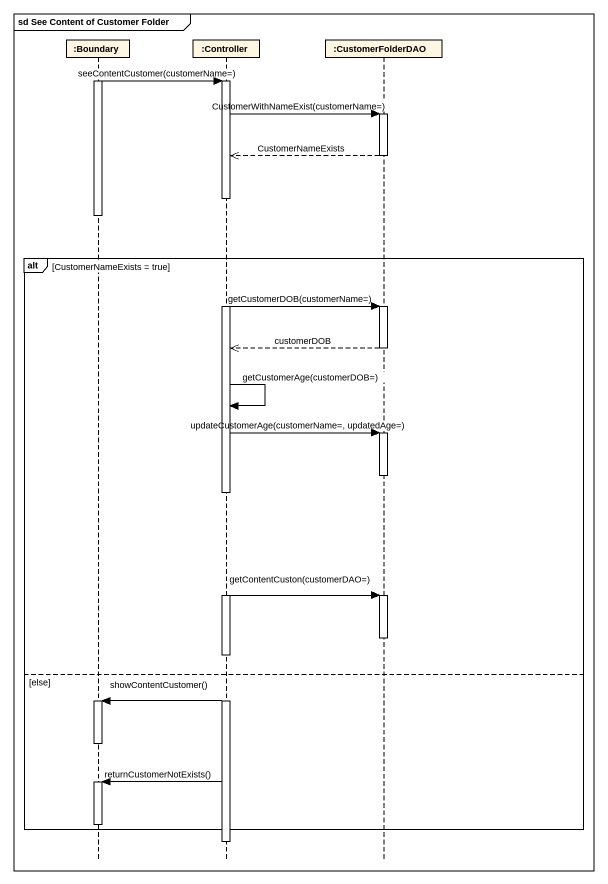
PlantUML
@startuml
mainframe sd See Content of Customer Folder
hide footbox
participant ":Boundary" as Boundary_
participant ":Controller" as Controller
participant ":CustomerFolderDAO" as CustomerFolderDAO

activate Boundary_
Boundary_ -> Controller : seeContentCustomer(customerName=)
activate Controller
Controller -> CustomerFolderDAO : CustomerWithNameExist(customerName=)
activate CustomerFolderDAO
CustomerFolderDAO -->> Controller : CustomerNameExists
deactivate CustomerFolderDAO
deactivate Boundary_
alt CustomerNameExists = true
  Controller -> CustomerFolderDAO : getCustomerDOB(customerName=)
  activate CustomerFolderDAO
  CustomerFolderDAO -->> Controller : customerDOB
  deactivate CustomerFolderDAO
  Controller -> Controller : getCustomerAge(customerDOB=)
  Controller -> CustomerFolderDAO : updateCustomerAge(customerName=, updatedAge=)
  activate CustomerFolderDAO
  deactivate CustomerFolderDAO
  Controller -> CustomerFolderDAO : getContentCuston(customerDAO=)
  activate CustomerFolderDAO
  deactivate CustomerFolderDAO
else else
  Controller -> Boundary_ : showContentCustomer()
  activate Boundary_
  deactivate Boundary_
  Controller -> Boundary_ : returnCustomerNotExists()
  activate Boundary_
  deactivate Boundary_
end
deactivate Controller
@enduml
